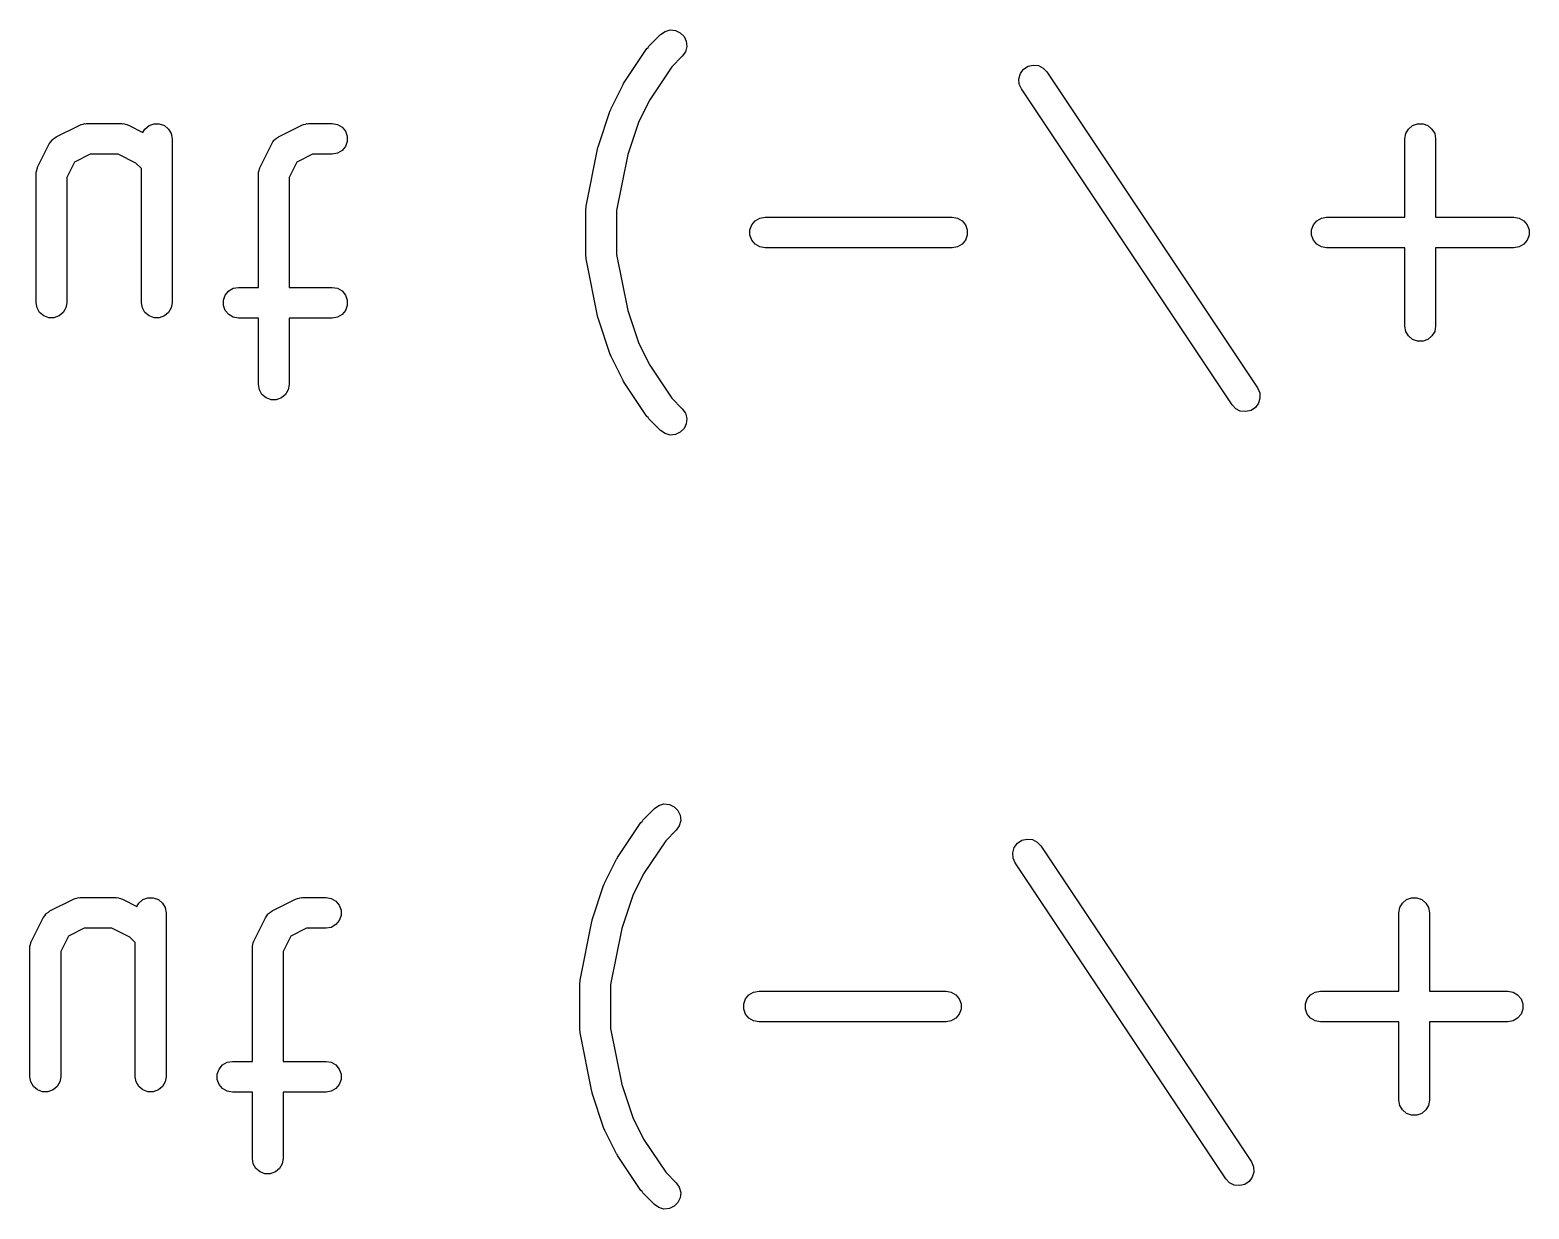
# Model space of a CAD drawing. Extents: x 91.3 to 189.8, y -113.5 to -60.4.
# Drawn here: x 175.695 to 180.576, y -91.282 to -87.444 of the extents above; entities that cross this region are included whole.
import ezdxf

# ---------------------------------------------------------------- set-up
doc = ezdxf.new("R2010")
doc.units = 0
doc.header["$MEASUREMENT"] = 0
doc.layers.add('BLACK', color=7, linetype='CONTINUOUS')

msp = doc.modelspace()

# ---------------------------------------------------------------- linework, layer by layer
at = {"layer": 'Black'}
for p, q in [((177.71, -87.4961), (177.748, -87.458)), ((177.748, -87.458), (177.763, -87.448)), ((177.763, -87.448), (177.779, -87.4435)), ((177.779, -87.4435), (177.797, -87.445)), ((177.797, -87.445), (177.812, -87.4524)), ((177.812, -87.4524), (177.825, -87.4647)), ((177.825, -87.4647), (177.832, -87.4804)), ((177.628, -87.618), (177.704, -87.5037)), ((177.704, -87.5037), (177.708, -87.5001)), ((177.708, -87.5001), (177.71, -87.4961)), ((177.829, -87.5145), (177.819, -87.5287)), ((177.834, -87.4977), (177.829, -87.5145)), ((177.832, -87.4804), (177.834, -87.4977)), ((177.785, -87.5633), (177.713, -87.6709)), ((177.819, -87.5287), (177.785, -87.5633)), ((178.93, -87.5715), (178.945, -87.5618)), ((178.945, -87.5618), (178.962, -87.5577)), ((178.962, -87.5577), (178.979, -87.5596)), ((178.979, -87.5596), (178.994, -87.5673)), ((178.915, -87.6021), (178.92, -87.5855)), ((178.916, -87.6195), (178.915, -87.6021)), ((178.92, -87.5855), (178.93, -87.5715)), ((178.994, -87.5673), (179.006, -87.5799)), ((179.006, -87.5799), (179.692, -88.6085)), ((177.587, -87.6995), (177.625, -87.6234)), ((177.625, -87.6234), (177.627, -87.6208)), ((177.627, -87.6208), (177.628, -87.618)), ((178.923, -87.6354), (178.916, -87.6195)), ((179.609, -88.6639), (178.923, -87.6354)), ((177.546, -87.8204), (177.584, -87.7061)), ((177.584, -87.7061), (177.586, -87.703)), ((177.586, -87.703), (177.587, -87.6995)), ((177.713, -87.6709), (177.678, -87.7411)), ((175.78, -87.7915), (175.857, -87.7534)), ((175.857, -87.7534), (175.859, -87.7526)), ((175.859, -87.7526), (175.862, -87.7511)), ((175.862, -87.7511), (175.868, -87.7501)), ((175.868, -87.7501), (175.873, -87.7484)), ((175.873, -87.7484), (175.876, -87.7486)), ((175.876, -87.7486), (175.879, -87.7481)), ((175.879, -87.7481), (175.993, -87.7481)), ((175.993, -87.7481), (175.996, -87.7486)), ((175.996, -87.7486), (175.999, -87.7484)), ((175.999, -87.7484), (176.005, -87.7501)), ((176.005, -87.7501), (176.01, -87.7511)), ((176.01, -87.7511), (176.013, -87.7526)), ((176.013, -87.7526), (176.016, -87.7534)), ((176.016, -87.7534), (176.063, -87.777)), ((176.069, -87.766), (176.083, -87.7548)), ((176.083, -87.7548), (176.099, -87.7489)), ((176.099, -87.7489), (176.116, -87.7489)), ((176.116, -87.7489), (176.133, -87.7548)), ((176.133, -87.7548), (176.146, -87.766)), ((176.504, -87.7915), (176.58, -87.7534)), ((176.58, -87.7534), (176.583, -87.7526)), ((176.583, -87.7526), (176.586, -87.7511)), ((176.586, -87.7511), (176.592, -87.7501)), ((176.592, -87.7501), (176.597, -87.7484)), ((176.597, -87.7484), (176.6, -87.7486)), ((176.6, -87.7486), (176.603, -87.7481)), ((176.603, -87.7481), (176.679, -87.7481)), ((176.679, -87.7481), (176.696, -87.7511)), ((176.696, -87.7511), (176.711, -87.7598)), ((176.711, -87.7598), (176.722, -87.7731)), ((177.678, -87.7411), (177.642, -87.849)), ((180.184, -87.766), (180.197, -87.7548)), ((180.197, -87.7548), (180.213, -87.7489)), ((180.213, -87.7489), (180.231, -87.7489)), ((180.231, -87.7489), (180.247, -87.7548)), ((180.247, -87.7548), (180.26, -87.766)), ((175.758, -87.8138), (175.763, -87.8079)), ((175.763, -87.8079), (175.767, -87.8018)), ((175.767, -87.8018), (175.768, -87.801)), ((175.768, -87.7999), (175.775, -87.7958)), ((175.768, -87.801), (175.768, -87.7999)), ((175.775, -87.7958), (175.78, -87.7915)), ((176.063, -87.777), (176.069, -87.766)), ((176.146, -87.766), (176.155, -87.781)), ((176.155, -87.781), (176.158, -87.7981)), ((176.158, -87.7981), (176.158, -88.3314)), ((176.482, -87.8138), (176.486, -87.8079)), ((176.486, -87.8079), (176.49, -87.8018)), ((176.49, -87.8018), (176.491, -87.801)), ((176.491, -87.801), (176.492, -87.7999)), ((176.492, -87.7999), (176.498, -87.7958)), ((176.498, -87.7958), (176.504, -87.7915)), ((176.722, -87.7731), (176.728, -87.7894)), ((176.728, -87.8068), (176.722, -87.8231)), ((176.728, -87.7894), (176.728, -87.8068)), ((180.172, -87.7981), (180.175, -87.781)), ((180.172, -88.0529), (180.172, -87.7981)), ((180.175, -87.781), (180.184, -87.766)), ((180.26, -87.766), (180.269, -87.781)), ((180.269, -87.781), (180.272, -87.7981)), ((180.272, -87.7981), (180.272, -88.0529)), ((175.72, -87.89), (175.758, -87.8138)), ((175.891, -87.8481), (175.84, -87.8735)), ((175.982, -87.8481), (175.891, -87.8481)), ((176.04, -87.8773), (175.982, -87.8481)), ((176.444, -87.89), (176.482, -87.8138)), ((176.615, -87.8481), (176.564, -87.8735)), ((176.679, -87.8481), (176.615, -87.8481)), ((176.696, -87.8451), (176.679, -87.8481)), ((176.711, -87.8364), (176.696, -87.8451)), ((176.722, -87.8231), (176.711, -87.8364)), ((177.506, -88.0169), (177.544, -87.8264)), ((177.544, -87.8264), (177.545, -87.8235)), ((177.545, -87.8235), (177.546, -87.8204)), ((177.642, -87.849), (177.605, -88.0316)), ((175.715, -87.9067), (175.717, -87.9011)), ((175.715, -87.9095), (175.715, -87.9067)), ((175.717, -87.9011), (175.718, -87.8953)), ((175.718, -87.8953), (175.719, -87.8928)), ((175.719, -87.8928), (175.72, -87.89)), ((175.84, -87.8735), (175.815, -87.9242)), ((176.058, -87.895), (176.04, -87.8773)), ((176.058, -88.3314), (176.058, -87.895)), ((176.439, -87.9067), (176.441, -87.9011)), ((176.439, -87.9095), (176.439, -87.9067)), ((176.441, -87.9011), (176.442, -87.8953)), ((176.442, -87.8953), (176.443, -87.8928)), ((176.443, -87.8928), (176.444, -87.89)), ((176.564, -87.8735), (176.539, -87.9242)), ((175.715, -87.9124), (175.715, -87.9095)), ((175.715, -88.3314), (175.715, -87.9124)), ((175.815, -87.9242), (175.815, -88.3314)), ((176.439, -87.9124), (176.439, -87.9095)), ((176.439, -88.2814), (176.439, -87.9124)), ((176.539, -87.9242), (176.539, -88.2814)), ((177.505, -88.0267), (177.506, -88.0218)), ((177.505, -88.179), (177.505, -88.0267)), ((177.506, -88.0218), (177.506, -88.0169)), ((177.605, -88.0316), (177.605, -88.1741)), ((178.071, -88.0559), (178.089, -88.0529)), ((178.089, -88.0529), (178.698, -88.0529)), ((178.698, -88.0529), (178.715, -88.0559)), ((179.9, -88.0559), (179.917, -88.0529)), ((179.917, -88.0529), (180.172, -88.0529)), ((180.272, -88.0529), (180.527, -88.0529)), ((180.527, -88.0529), (180.544, -88.0559)), ((178.039, -88.0942), (178.045, -88.0779)), ((178.039, -88.1115), (178.039, -88.0942)), ((178.045, -88.0779), (178.056, -88.0646)), ((178.056, -88.0646), (178.071, -88.0559)), ((178.715, -88.0559), (178.73, -88.0646)), ((178.73, -88.0646), (178.741, -88.0779)), ((178.741, -88.0779), (178.747, -88.0942)), ((178.747, -88.0942), (178.747, -88.1115)), ((179.868, -88.0942), (179.874, -88.0779)), ((179.868, -88.1115), (179.868, -88.0942)), ((179.874, -88.0779), (179.885, -88.0646)), ((179.885, -88.0646), (179.9, -88.0559)), ((180.544, -88.0559), (180.559, -88.0646)), ((180.559, -88.0646), (180.57, -88.0779)), ((180.57, -88.0779), (180.576, -88.0942)), ((180.576, -88.0942), (180.576, -88.1115)), ((178.045, -88.1279), (178.039, -88.1115)), ((178.056, -88.1412), (178.045, -88.1279)), ((178.071, -88.1498), (178.056, -88.1412)), ((178.089, -88.1529), (178.071, -88.1498)), ((178.715, -88.1498), (178.698, -88.1529)), ((178.73, -88.1412), (178.715, -88.1498)), ((178.741, -88.1279), (178.73, -88.1412)), ((178.747, -88.1115), (178.741, -88.1279)), ((179.874, -88.1279), (179.868, -88.1115)), ((179.885, -88.1412), (179.874, -88.1279)), ((179.9, -88.1498), (179.885, -88.1412)), ((179.917, -88.1529), (179.9, -88.1498)), ((180.544, -88.1498), (180.527, -88.1529)), ((180.559, -88.1412), (180.544, -88.1498)), ((180.57, -88.1279), (180.559, -88.1412)), ((180.576, -88.1115), (180.57, -88.1279)), ((177.506, -88.1839), (177.505, -88.179)), ((177.506, -88.1889), (177.506, -88.1839)), ((177.544, -88.3793), (177.506, -88.1889)), ((177.605, -88.1741), (177.642, -88.3567)), ((178.698, -88.1529), (178.089, -88.1529)), ((180.172, -88.1529), (179.917, -88.1529)), ((180.172, -88.4076), (180.172, -88.1529)), ((180.527, -88.1529), (180.272, -88.1529)), ((180.272, -88.1529), (180.272, -88.4076)), ((176.331, -88.3064), (176.342, -88.2931)), ((176.342, -88.2931), (176.357, -88.2844)), ((176.357, -88.2844), (176.374, -88.2814)), ((176.374, -88.2814), (176.439, -88.2814)), ((176.539, -88.2814), (176.679, -88.2814)), ((176.679, -88.2814), (176.696, -88.2844)), ((176.696, -88.2844), (176.711, -88.2931)), ((176.711, -88.2931), (176.722, -88.3064)), ((175.718, -88.3485), (175.715, -88.3314)), ((175.815, -88.3314), (175.812, -88.3485)), ((176.061, -88.3485), (176.058, -88.3314)), ((176.158, -88.3314), (176.155, -88.3485)), ((176.325, -88.3227), (176.331, -88.3064)), ((176.325, -88.3401), (176.325, -88.3227)), ((176.331, -88.3564), (176.325, -88.3401)), ((176.722, -88.3064), (176.728, -88.3227)), ((176.728, -88.3401), (176.722, -88.3564)), ((176.728, -88.3227), (176.728, -88.3401)), ((175.726, -88.3636), (175.718, -88.3485)), ((175.74, -88.3747), (175.726, -88.3636)), ((175.756, -88.3807), (175.74, -88.3747)), ((175.773, -88.3807), (175.756, -88.3807)), ((175.79, -88.3747), (175.773, -88.3807)), ((175.803, -88.3636), (175.79, -88.3747)), ((175.812, -88.3485), (175.803, -88.3636)), ((176.069, -88.3636), (176.061, -88.3485)), ((176.083, -88.3747), (176.069, -88.3636)), ((176.099, -88.3807), (176.083, -88.3747)), ((176.116, -88.3807), (176.099, -88.3807)), ((176.133, -88.3747), (176.116, -88.3807)), ((176.146, -88.3636), (176.133, -88.3747)), ((176.155, -88.3485), (176.146, -88.3636)), ((176.342, -88.3697), (176.331, -88.3564)), ((176.357, -88.3784), (176.342, -88.3697)), ((176.374, -88.3814), (176.357, -88.3784)), ((176.439, -88.3814), (176.374, -88.3814)), ((176.439, -88.5981), (176.439, -88.3814)), ((176.679, -88.3814), (176.539, -88.3814)), ((176.539, -88.3814), (176.539, -88.5981)), ((176.696, -88.3784), (176.679, -88.3814)), ((176.711, -88.3697), (176.696, -88.3784)), ((176.722, -88.3564), (176.711, -88.3697)), ((177.545, -88.3822), (177.544, -88.3793)), ((177.546, -88.3853), (177.545, -88.3822)), ((177.584, -88.4996), (177.546, -88.3853)), ((177.642, -88.3567), (177.678, -88.4646)), ((180.175, -88.4247), (180.172, -88.4076)), ((180.184, -88.4398), (180.175, -88.4247)), ((180.197, -88.4509), (180.184, -88.4398)), ((180.26, -88.4398), (180.247, -88.4509)), ((180.269, -88.4247), (180.26, -88.4398)), ((180.272, -88.4076), (180.269, -88.4247)), ((177.678, -88.4646), (177.713, -88.5349)), ((180.213, -88.4569), (180.197, -88.4509)), ((180.231, -88.4569), (180.213, -88.4569)), ((180.247, -88.4509), (180.231, -88.4569)), ((177.586, -88.5028), (177.584, -88.4996)), ((177.587, -88.5062), (177.586, -88.5028)), ((177.625, -88.5824), (177.587, -88.5062)), ((177.713, -88.5349), (177.785, -88.6424)), ((177.627, -88.5849), (177.625, -88.5824)), ((177.628, -88.5877), (177.627, -88.5849)), ((177.704, -88.702), (177.628, -88.5877)), ((176.442, -88.6152), (176.439, -88.5981)), ((176.45, -88.6302), (176.442, -88.6152)), ((176.464, -88.6414), (176.45, -88.6302)), ((176.527, -88.6302), (176.514, -88.6414)), ((176.536, -88.6152), (176.527, -88.6302)), ((176.539, -88.5981), (176.536, -88.6152)), ((179.692, -88.6085), (179.699, -88.6244)), ((179.699, -88.6244), (179.7, -88.6417)), ((176.48, -88.6473), (176.464, -88.6414)), ((176.497, -88.6473), (176.48, -88.6473)), ((176.514, -88.6414), (176.497, -88.6473)), ((177.785, -88.6424), (177.819, -88.677)), ((177.819, -88.677), (177.829, -88.6912)), ((179.621, -88.6765), (179.609, -88.6639)), ((179.636, -88.6842), (179.621, -88.6765)), ((179.654, -88.6861), (179.636, -88.6842)), ((179.671, -88.682), (179.654, -88.6861)), ((179.685, -88.6723), (179.671, -88.682)), ((179.695, -88.6584), (179.685, -88.6723)), ((179.7, -88.6417), (179.695, -88.6584)), ((177.708, -88.7056), (177.704, -88.702)), ((177.71, -88.7096), (177.708, -88.7056)), ((177.748, -88.7477), (177.71, -88.7096)), ((177.832, -88.7253), (177.825, -88.7411)), ((177.829, -88.6912), (177.834, -88.708)), ((177.834, -88.708), (177.832, -88.7253)), ((177.763, -88.7577), (177.748, -88.7477)), ((177.779, -88.7622), (177.763, -88.7577)), ((177.797, -88.7607), (177.779, -88.7622)), ((177.812, -88.7533), (177.797, -88.7607)), ((177.825, -88.7411), (177.812, -88.7533)), ((177.69, -90.0161), (177.728, -89.978)), ((177.728, -89.978), (177.743, -89.968)), ((177.743, -89.968), (177.759, -89.9635)), ((177.759, -89.9635), (177.777, -89.965)), ((177.777, -89.965), (177.792, -89.9724)), ((177.792, -89.9724), (177.805, -89.9847)), ((177.805, -89.9847), (177.812, -90.0004)), ((177.812, -90.0004), (177.814, -90.0177)), ((177.608, -90.138), (177.684, -90.0237)), ((177.684, -90.0237), (177.688, -90.0201)), ((177.688, -90.0201), (177.69, -90.0161)), ((177.799, -90.0487), (177.765, -90.0833)), ((177.809, -90.0345), (177.799, -90.0487)), ((177.814, -90.0177), (177.809, -90.0345)), ((177.765, -90.0833), (177.693, -90.1909)), ((178.9, -90.1055), (178.91, -90.0915)), ((178.91, -90.0915), (178.925, -90.0818)), ((178.925, -90.0818), (178.942, -90.0777)), ((178.942, -90.0777), (178.959, -90.0796)), ((178.959, -90.0796), (178.974, -90.0873)), ((178.974, -90.0873), (178.986, -90.0999)), ((178.986, -90.0999), (179.672, -91.1285)), ((177.567, -90.2195), (177.605, -90.1434)), ((177.605, -90.1434), (177.607, -90.1408)), ((177.607, -90.1408), (177.608, -90.138)), ((178.895, -90.1221), (178.9, -90.1055)), ((178.896, -90.1395), (178.895, -90.1221)), ((178.903, -90.1554), (178.896, -90.1395)), ((177.693, -90.1909), (177.658, -90.2611)), ((179.589, -91.1839), (178.903, -90.1554)), ((177.526, -90.3404), (177.564, -90.2261)), ((177.564, -90.2261), (177.566, -90.223)), ((177.566, -90.223), (177.567, -90.2195)), ((175.76, -90.3115), (175.837, -90.2734)), ((175.837, -90.2734), (175.839, -90.2726)), ((175.839, -90.2726), (175.842, -90.2711)), ((175.842, -90.2711), (175.848, -90.2701)), ((175.848, -90.2701), (175.853, -90.2684)), ((175.853, -90.2684), (175.856, -90.2686)), ((175.856, -90.2686), (175.859, -90.2681)), ((175.859, -90.2681), (175.973, -90.2681)), ((175.973, -90.2681), (175.976, -90.2686)), ((175.976, -90.2686), (175.979, -90.2684)), ((175.979, -90.2684), (175.985, -90.2701)), ((175.985, -90.2701), (175.99, -90.2711)), ((175.99, -90.2711), (175.993, -90.2726)), ((175.993, -90.2726), (175.996, -90.2734)), ((175.996, -90.2734), (176.043, -90.297)), ((176.043, -90.297), (176.049, -90.286)), ((176.049, -90.286), (176.063, -90.2748)), ((176.063, -90.2748), (176.079, -90.2689)), ((176.079, -90.2689), (176.096, -90.2689)), ((176.096, -90.2689), (176.113, -90.2748)), ((176.113, -90.2748), (176.126, -90.286)), ((176.126, -90.286), (176.135, -90.301)), ((176.484, -90.3115), (176.56, -90.2734)), ((176.56, -90.2734), (176.563, -90.2726)), ((176.563, -90.2726), (176.566, -90.2711)), ((176.566, -90.2711), (176.572, -90.2701)), ((176.572, -90.2701), (176.577, -90.2684)), ((176.577, -90.2684), (176.58, -90.2686)), ((176.58, -90.2686), (176.583, -90.2681)), ((176.583, -90.2681), (176.659, -90.2681)), ((176.659, -90.2681), (176.676, -90.2711)), ((176.676, -90.2711), (176.691, -90.2798)), ((176.691, -90.2798), (176.702, -90.2931)), ((176.702, -90.2931), (176.708, -90.3094)), ((177.658, -90.2611), (177.622, -90.369)), ((180.155, -90.301), (180.164, -90.286)), ((180.164, -90.286), (180.177, -90.2748)), ((180.177, -90.2748), (180.193, -90.2689)), ((180.193, -90.2689), (180.211, -90.2689)), ((180.211, -90.2689), (180.227, -90.2748)), ((180.227, -90.2748), (180.24, -90.286)), ((180.24, -90.286), (180.249, -90.301)), ((175.7, -90.41), (175.738, -90.3338)), ((175.738, -90.3338), (175.743, -90.3279)), ((175.743, -90.3279), (175.747, -90.3218)), ((175.747, -90.3218), (175.748, -90.321)), ((175.748, -90.3199), (175.755, -90.3158)), ((175.748, -90.321), (175.748, -90.3199)), ((175.755, -90.3158), (175.76, -90.3115)), ((176.135, -90.301), (176.138, -90.3181)), ((176.138, -90.3181), (176.138, -90.8514)), ((176.424, -90.41), (176.462, -90.3338)), ((176.462, -90.3338), (176.466, -90.3279)), ((176.466, -90.3279), (176.47, -90.3218)), ((176.47, -90.3218), (176.471, -90.321)), ((176.471, -90.321), (176.472, -90.3199)), ((176.472, -90.3199), (176.478, -90.3158)), ((176.478, -90.3158), (176.484, -90.3115)), ((176.702, -90.3431), (176.691, -90.3564)), ((176.708, -90.3268), (176.702, -90.3431)), ((176.708, -90.3094), (176.708, -90.3268)), ((177.486, -90.5369), (177.524, -90.3464)), ((177.524, -90.3464), (177.525, -90.3435)), ((177.525, -90.3435), (177.526, -90.3404)), ((180.152, -90.3181), (180.155, -90.301)), ((180.152, -90.5729), (180.152, -90.3181)), ((180.249, -90.301), (180.252, -90.3181)), ((180.252, -90.3181), (180.252, -90.5729)), ((175.82, -90.3935), (175.795, -90.4442)), ((175.871, -90.3681), (175.82, -90.3935)), ((175.962, -90.3681), (175.871, -90.3681)), ((176.02, -90.3973), (175.962, -90.3681)), ((176.544, -90.3935), (176.519, -90.4442)), ((176.595, -90.3681), (176.544, -90.3935)), ((176.659, -90.3681), (176.595, -90.3681)), ((176.676, -90.3651), (176.659, -90.3681)), ((176.691, -90.3564), (176.676, -90.3651)), ((177.622, -90.369), (177.585, -90.5516)), ((175.695, -90.4267), (175.697, -90.4211)), ((175.695, -90.4295), (175.695, -90.4267)), ((175.695, -90.4324), (175.695, -90.4295)), ((175.695, -90.8514), (175.695, -90.4324)), ((175.697, -90.4211), (175.698, -90.4153)), ((175.698, -90.4153), (175.699, -90.4128)), ((175.699, -90.4128), (175.7, -90.41)), ((175.795, -90.4442), (175.795, -90.8514)), ((176.038, -90.415), (176.02, -90.3973)), ((176.038, -90.8514), (176.038, -90.415)), ((176.419, -90.4267), (176.421, -90.4211)), ((176.419, -90.4295), (176.419, -90.4267)), ((176.419, -90.4324), (176.419, -90.4295)), ((176.419, -90.8014), (176.419, -90.4324)), ((176.421, -90.4211), (176.422, -90.4153)), ((176.422, -90.4153), (176.423, -90.4128)), ((176.423, -90.4128), (176.424, -90.41)), ((176.519, -90.4442), (176.519, -90.8014)), ((177.485, -90.5467), (177.486, -90.5418)), ((177.486, -90.5418), (177.486, -90.5369)), ((177.485, -90.699), (177.485, -90.5467)), ((177.585, -90.5516), (177.585, -90.6941)), ((178.025, -90.5979), (178.036, -90.5846)), ((178.036, -90.5846), (178.051, -90.5759)), ((178.051, -90.5759), (178.069, -90.5729)), ((178.069, -90.5729), (178.678, -90.5729)), ((178.678, -90.5729), (178.695, -90.5759)), ((178.695, -90.5759), (178.71, -90.5846)), ((178.71, -90.5846), (178.721, -90.5979)), ((179.854, -90.5979), (179.865, -90.5846)), ((179.865, -90.5846), (179.88, -90.5759)), ((179.88, -90.5759), (179.897, -90.5729)), ((179.897, -90.5729), (180.152, -90.5729)), ((180.252, -90.5729), (180.507, -90.5729)), ((180.507, -90.5729), (180.524, -90.5759)), ((180.524, -90.5759), (180.539, -90.5846)), ((180.539, -90.5846), (180.55, -90.5979)), ((178.019, -90.6142), (178.025, -90.5979)), ((178.019, -90.6315), (178.019, -90.6142)), ((178.025, -90.6479), (178.019, -90.6315)), ((178.721, -90.5979), (178.727, -90.6142)), ((178.727, -90.6315), (178.721, -90.6479)), ((178.727, -90.6142), (178.727, -90.6315)), ((179.848, -90.6142), (179.854, -90.5979)), ((179.848, -90.6315), (179.848, -90.6142)), ((179.854, -90.6479), (179.848, -90.6315)), ((180.55, -90.5979), (180.556, -90.6142)), ((180.556, -90.6315), (180.55, -90.6479)), ((180.556, -90.6142), (180.556, -90.6315)), ((178.036, -90.6612), (178.025, -90.6479)), ((178.051, -90.6698), (178.036, -90.6612)), ((178.069, -90.6729), (178.051, -90.6698)), ((178.678, -90.6729), (178.069, -90.6729)), ((178.695, -90.6698), (178.678, -90.6729)), ((178.71, -90.6612), (178.695, -90.6698)), ((178.721, -90.6479), (178.71, -90.6612)), ((179.865, -90.6612), (179.854, -90.6479)), ((179.88, -90.6698), (179.865, -90.6612)), ((179.897, -90.6729), (179.88, -90.6698)), ((180.152, -90.6729), (179.897, -90.6729)), ((180.152, -90.9276), (180.152, -90.6729)), ((180.507, -90.6729), (180.252, -90.6729)), ((180.252, -90.6729), (180.252, -90.9276)), ((180.524, -90.6698), (180.507, -90.6729)), ((180.539, -90.6612), (180.524, -90.6698)), ((180.55, -90.6479), (180.539, -90.6612)), ((177.486, -90.7039), (177.485, -90.699)), ((177.486, -90.7089), (177.486, -90.7039)), ((177.524, -90.8993), (177.486, -90.7089)), ((177.585, -90.6941), (177.622, -90.8767)), ((176.305, -90.8427), (176.311, -90.8264)), ((176.311, -90.8264), (176.322, -90.8131)), ((176.322, -90.8131), (176.337, -90.8044)), ((176.337, -90.8044), (176.354, -90.8014)), ((176.354, -90.8014), (176.419, -90.8014)), ((176.519, -90.8014), (176.659, -90.8014)), ((176.659, -90.8014), (176.676, -90.8044)), ((176.676, -90.8044), (176.691, -90.8131)), ((176.691, -90.8131), (176.702, -90.8264)), ((176.702, -90.8264), (176.708, -90.8427)), ((175.698, -90.8685), (175.695, -90.8514)), ((175.706, -90.8836), (175.698, -90.8685)), ((175.72, -90.8947), (175.706, -90.8836)), ((175.783, -90.8836), (175.77, -90.8947)), ((175.792, -90.8685), (175.783, -90.8836)), ((175.795, -90.8514), (175.792, -90.8685)), ((176.041, -90.8685), (176.038, -90.8514)), ((176.049, -90.8836), (176.041, -90.8685)), ((176.063, -90.8947), (176.049, -90.8836)), ((176.126, -90.8836), (176.113, -90.8947)), ((176.135, -90.8685), (176.126, -90.8836)), ((176.138, -90.8514), (176.135, -90.8685)), ((176.305, -90.8601), (176.305, -90.8427)), ((176.311, -90.8764), (176.305, -90.8601)), ((176.322, -90.8897), (176.311, -90.8764)), ((176.702, -90.8764), (176.691, -90.8897)), ((176.708, -90.8601), (176.702, -90.8764)), ((176.708, -90.8427), (176.708, -90.8601)), ((177.622, -90.8767), (177.658, -90.9846)), ((175.736, -90.9007), (175.72, -90.8947)), ((175.753, -90.9007), (175.736, -90.9007)), ((175.77, -90.8947), (175.753, -90.9007)), ((176.079, -90.9007), (176.063, -90.8947)), ((176.096, -90.9007), (176.079, -90.9007)), ((176.113, -90.8947), (176.096, -90.9007)), ((176.337, -90.8984), (176.322, -90.8897)), ((176.354, -90.9014), (176.337, -90.8984)), ((176.419, -90.9014), (176.354, -90.9014)), ((176.419, -91.1181), (176.419, -90.9014)), ((176.659, -90.9014), (176.519, -90.9014)), ((176.519, -90.9014), (176.519, -91.1181)), ((176.676, -90.8984), (176.659, -90.9014)), ((176.691, -90.8897), (176.676, -90.8984)), ((177.525, -90.9022), (177.524, -90.8993)), ((177.526, -90.9053), (177.525, -90.9022)), ((177.564, -91.0196), (177.526, -90.9053)), ((180.155, -90.9447), (180.152, -90.9276)), ((180.252, -90.9276), (180.249, -90.9447)), ((180.164, -90.9598), (180.155, -90.9447)), ((180.177, -90.9709), (180.164, -90.9598)), ((180.193, -90.9769), (180.177, -90.9709)), ((180.211, -90.9769), (180.193, -90.9769)), ((180.227, -90.9709), (180.211, -90.9769)), ((180.24, -90.9598), (180.227, -90.9709)), ((180.249, -90.9447), (180.24, -90.9598)), ((177.566, -91.0228), (177.564, -91.0196)), ((177.567, -91.0262), (177.566, -91.0228)), ((177.605, -91.1024), (177.567, -91.0262)), ((177.658, -90.9846), (177.693, -91.0549)), ((177.693, -91.0549), (177.765, -91.1624)), ((176.422, -91.1352), (176.419, -91.1181)), ((176.519, -91.1181), (176.516, -91.1352)), ((177.607, -91.1049), (177.605, -91.1024)), ((177.608, -91.1077), (177.607, -91.1049)), ((177.684, -91.222), (177.608, -91.1077)), ((176.43, -91.1502), (176.422, -91.1352)), ((176.444, -91.1614), (176.43, -91.1502)), ((176.46, -91.1673), (176.444, -91.1614)), ((176.477, -91.1673), (176.46, -91.1673)), ((176.494, -91.1614), (176.477, -91.1673)), ((176.507, -91.1502), (176.494, -91.1614)), ((176.516, -91.1352), (176.507, -91.1502)), ((177.765, -91.1624), (177.799, -91.197)), ((179.672, -91.1285), (179.679, -91.1444)), ((179.68, -91.1617), (179.675, -91.1784)), ((179.679, -91.1444), (179.68, -91.1617)), ((177.688, -91.2256), (177.684, -91.222)), ((177.69, -91.2296), (177.688, -91.2256)), ((177.799, -91.197), (177.809, -91.2112)), ((177.809, -91.2112), (177.814, -91.228)), ((179.601, -91.1965), (179.589, -91.1839)), ((179.616, -91.2042), (179.601, -91.1965)), ((179.634, -91.2061), (179.616, -91.2042)), ((179.651, -91.202), (179.634, -91.2061)), ((179.665, -91.1923), (179.651, -91.202)), ((179.675, -91.1784), (179.665, -91.1923)), ((177.728, -91.2677), (177.69, -91.2296)), ((177.743, -91.2777), (177.728, -91.2677)), ((177.792, -91.2733), (177.777, -91.2807)), ((177.805, -91.2611), (177.792, -91.2733)), ((177.812, -91.2453), (177.805, -91.2611)), ((177.814, -91.228), (177.812, -91.2453)), ((177.759, -91.2822), (177.743, -91.2777)), ((177.777, -91.2807), (177.759, -91.2822))]:
    msp.add_line(p, q, dxfattribs=at)

doc.saveas('drawing.dxf')
